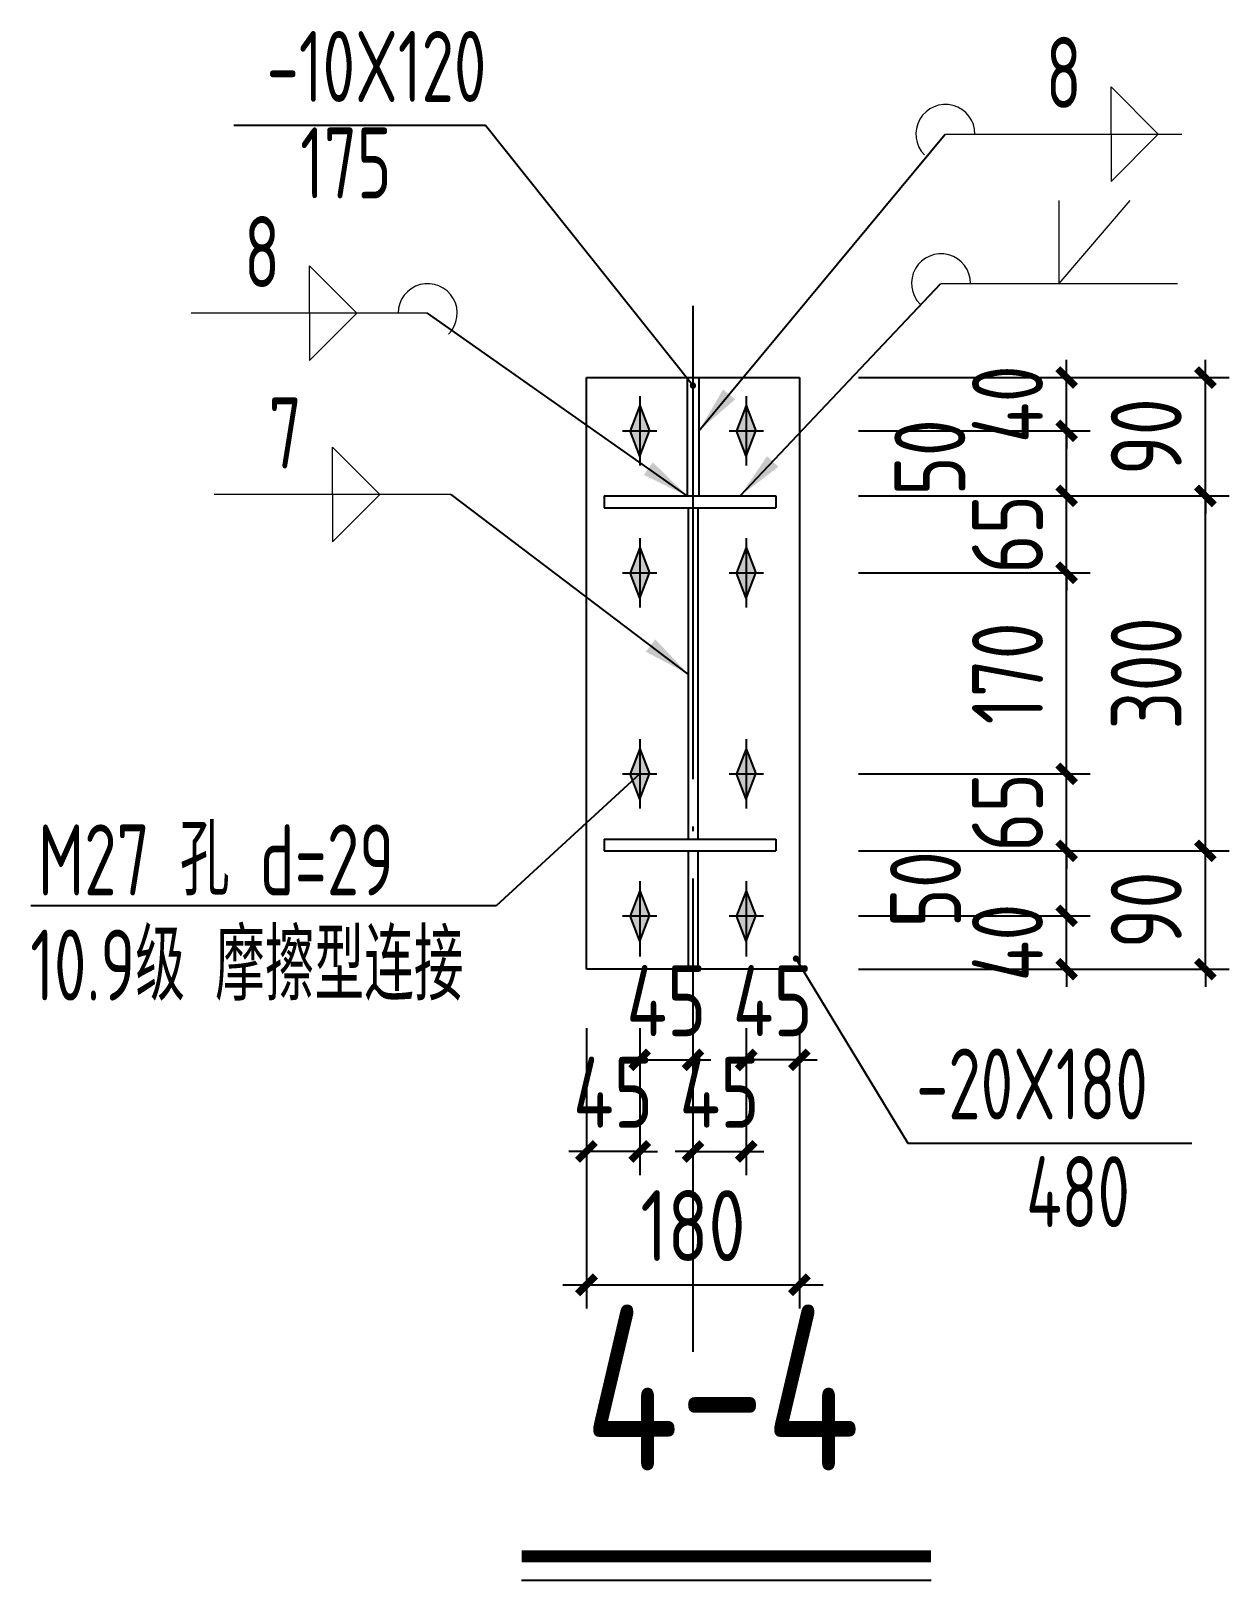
# Model space of a CAD drawing. Extents: x -89996 to 1006241, y -2176 to 440573.
# Drawn here: x 963446 to 968510, y 62252 to 68798 of the extents above; entities that cross this region are included whole.
import ezdxf
from ezdxf.enums import TextEntityAlignment as Align

# ---------------------------------------------------------------- set-up
doc = ezdxf.new("R2010")
doc.units = 0
doc.header["$LTSCALE"] = 1000
doc.header["$MEASUREMENT"] = 0
doc.linetypes.add('DOTE', pattern=[2.42, 2, -0.2, 0.02, -0.2])
for name, color, linetype in [('AXIS_DIM', 3, 'Continuous'), ('BOLT', 251, 'Continuous'), ('DOTE', 1, 'DOTE'), ('GL', 150, 'Continuous'), ('NUM', 7, 'Continuous'), ('PUB_DIM', 3, 'Continuous'), ('PZ', 202, 'Continuous'), ('TEXT', 7, 'Continuous')]:
    doc.layers.add(name, color=color, linetype=linetype)
for name, color, linetype, lineweight in [('Pkpm_焊缝标注', 9, 'Continuous', 18), ('Pkpm_钢板标注', 9, 'Continuous', 18), ('焊缝标注', 9, 'Continuous', 18)]:
    doc.layers.add(name, color=color, linetype=linetype, lineweight=lineweight)
doc.styles.get("Standard").update_dxf_attribs({"font": 'gbenor.shx', "bigfont": 'gbcbig.shx'})
doc.styles.add('TSSD_Dimension', font='Tssdeng.shx', dxfattribs={"width": 0.8, "bigfont": 'hztxt.shx'})
doc.styles.add('TSSD_Norm', font='tssdeng.shx', dxfattribs={"bigfont": 'hztxt.shx'})
doc.dimstyles.new('TSSD_20_100', dxfattribs={"dimtxt": 300, "dimasz": 75, "dimexe": 100, "dimexo": 250, "dimgap": 100, "dimtad": 1, "dimdec": 0, "dimlfac": 0.2, "dimzin": 0, "dimdsep": 46, "dimtxsty": 'TSSD_Dimension', "dimblk": 'ARCHTICK', "dimcen": 0, "dimdle": 100, "dimclrt": 7, "dimadec": 0, "dimazin": 0, "dimtfac": 1, "dimtdec": 0, "dimtix": 1, "dimtmove": 2, "dimatfit": 3, "dimfxl": 0, "dimtolj": 1, "dimtzin": 0, "dimarcsym": 0})
doc.dimstyles.new('TSSD_LEADER_STYLE_200.0', dxfattribs={"dimtxt": 0.18, "dimasz": 200, "dimexe": 0.18, "dimexo": 0.0625, "dimgap": 0.09, "dimtad": 0, "dimtih": 1, "dimtoh": 1, "dimdec": 4, "dimzin": 0, "dimdsep": 46, "dimtxsty": 'Standard', "dimcen": 0.09, "dimadec": 0, "dimazin": 0, "dimtfac": 1, "dimtdec": 4, "dimtofl": 0, "dimtmove": 0, "dimatfit": 3, "dimfxl": 0, "dimtolj": 1, "dimtzin": 0, "dimarcsym": 0})

# ---------------------------------------------------------------- blocks, each defined once
blk = doc.blocks.new('_ArchTick')
at = {"color": 0, "linetype": 'ByBlock', "const_width": 0.4}
blk.add_lwpolyline([(-0.5, -0.5), (0.5, 0.5)], dxfattribs=at)
blk = doc.blocks.new('*D899')
at = {"layer": 'AXIS_DIM', "color": 0, "lineweight": -2, "transparency": 16777216}
for p, q in [((967823.6, 64958.5), (967823.6, 65433.5)), ((966944.2, 65333.5), (967923.6, 65333.5)), ((966944.2, 65058.5), (967923.6, 65058.5))]:
    blk.add_line(p, q, dxfattribs=at)
at = {"layer": 'Defpoints', "color": 0, "transparency": 16777216}
for p in [(966694.2, 65333.5), (967823.6, 65333.5), (966694.2, 65058.5)]:
    blk.add_point(p, dxfattribs=at)
at = {"layer": 'AXIS_DIM', "color": 0, "lineweight": -2, "transparency": 16777216, "xscale": 75, "yscale": 75, "zscale": 75}
for p, rotation in [((967823.6, 65333.5), 90), ((967823.6, 65058.5), 270)]:
    blk.add_blockref('_ArchTick', p, dxfattribs=dict(at, rotation=rotation))
at = {"layer": 'AXIS_DIM', "color": 7, "transparency": 16777216, "insert": (967227.2, 65171), "char_height": 300, "attachment_point": 5, "rotation": 90, "style": 'TSSD_Dimension'}
blk.add_mtext('\\A1;50', dxfattribs=at)
blk = doc.blocks.new('*D900')
at = {"layer": 'AXIS_DIM', "color": 0, "lineweight": -2, "transparency": 16777216}
for p, q in [((967823.6, 65658.5), (967823.6, 65733.5)), ((966944.2, 65658.5), (967923.6, 65658.5)), ((967823.6, 65333.5), (967823.6, 65658.5)), ((966944.2, 65333.5), (967923.6, 65333.5)), ((967823.6, 65333.5), (967823.6, 65258.5))]:
    blk.add_line(p, q, dxfattribs=at)
at = {"layer": 'Defpoints', "color": 0, "transparency": 16777216}
for p in [(966694.2, 65658.5), (967823.6, 65658.5), (966694.2, 65333.5)]:
    blk.add_point(p, dxfattribs=at)
at = {"layer": 'AXIS_DIM', "color": 0, "lineweight": -2, "transparency": 16777216, "xscale": 75, "yscale": 75, "zscale": 75}
for p, rotation in [((967823.6, 65658.5), 270), ((967823.6, 65333.5), 90)]:
    blk.add_blockref('_ArchTick', p, dxfattribs=dict(at, rotation=rotation))
at = {"layer": 'AXIS_DIM', "color": 7, "transparency": 16777216, "insert": (967573.6, 65496), "char_height": 300, "attachment_point": 5, "rotation": 90, "style": 'TSSD_Dimension'}
blk.add_mtext('\\A1;65', dxfattribs=at)
blk = doc.blocks.new('*D901')
at = {"layer": 'AXIS_DIM', "color": 0, "lineweight": -2, "transparency": 16777216}
for p, q in [((967823.6, 66833.5), (967823.6, 66908.5)), ((966944.2, 66833.5), (967923.6, 66833.5)), ((967823.6, 66508.5), (967823.6, 66833.5)), ((966944.2, 66508.5), (967923.6, 66508.5)), ((967823.6, 66508.5), (967823.6, 66433.5))]:
    blk.add_line(p, q, dxfattribs=at)
at = {"layer": 'Defpoints', "color": 0, "transparency": 16777216}
for p in [(966694.2, 66833.5), (967823.6, 66833.5), (966694.2, 66508.5)]:
    blk.add_point(p, dxfattribs=at)
at = {"layer": 'AXIS_DIM', "color": 0, "lineweight": -2, "transparency": 16777216, "xscale": 75, "yscale": 75, "zscale": 75}
for p, rotation in [((967823.6, 66833.5), 270), ((967823.6, 66508.5), 90)]:
    blk.add_blockref('_ArchTick', p, dxfattribs=dict(at, rotation=rotation))
at = {"layer": 'AXIS_DIM', "color": 7, "transparency": 16777216, "insert": (967573.6, 66671), "char_height": 300, "attachment_point": 5, "rotation": 90, "style": 'TSSD_Dimension'}
blk.add_mtext('\\A1;65', dxfattribs=at)
blk = doc.blocks.new('*D902')
at = {"layer": 'AXIS_DIM', "color": 0, "lineweight": -2, "transparency": 16777216}
for p, q in [((967823.6, 66733.5), (967823.6, 67208.5)), ((966944.2, 67108.5), (967923.6, 67108.5)), ((966944.2, 66833.5), (967923.6, 66833.5))]:
    blk.add_line(p, q, dxfattribs=at)
at = {"layer": 'Defpoints', "color": 0, "transparency": 16777216}
for p in [(966694.2, 67108.5), (967823.6, 67108.5), (966694.2, 66833.5)]:
    blk.add_point(p, dxfattribs=at)
at = {"layer": 'AXIS_DIM', "color": 0, "lineweight": -2, "transparency": 16777216, "xscale": 75, "yscale": 75, "zscale": 75}
for p, rotation in [((967823.6, 67108.5), 90), ((967823.6, 66833.5), 270)]:
    blk.add_blockref('_ArchTick', p, dxfattribs=dict(at, rotation=rotation))
at = {"layer": 'AXIS_DIM', "color": 7, "transparency": 16777216, "insert": (967245.3, 66996), "char_height": 300, "attachment_point": 5, "rotation": 90, "style": 'TSSD_Dimension'}
blk.add_mtext('\\A1;50', dxfattribs=at)
blk = doc.blocks.new('*D903')
at = {"layer": 'AXIS_DIM', "color": 0, "lineweight": -2, "transparency": 16777216}
for p, q in [((967823.6, 67333.5), (967823.6, 67408.5)), ((966944.2, 67333.5), (967923.6, 67333.5)), ((967823.6, 67108.5), (967823.6, 67333.5)), ((966944.2, 67108.5), (967923.6, 67108.5)), ((967823.6, 67108.5), (967823.6, 67033.5))]:
    blk.add_line(p, q, dxfattribs=at)
at = {"layer": 'Defpoints', "color": 0, "transparency": 16777216}
for p in [(966694.2, 67333.5), (967823.6, 67333.5), (966694.2, 67108.5)]:
    blk.add_point(p, dxfattribs=at)
at = {"layer": 'AXIS_DIM', "color": 0, "lineweight": -2, "transparency": 16777216, "xscale": 75, "yscale": 75, "zscale": 75}
for p, rotation in [((967823.6, 67333.5), 270), ((967823.6, 67108.5), 90)]:
    blk.add_blockref('_ArchTick', p, dxfattribs=dict(at, rotation=rotation))
at = {"layer": 'AXIS_DIM', "color": 7, "transparency": 16777216, "insert": (967573.6, 67221), "char_height": 300, "attachment_point": 5, "rotation": 90, "style": 'TSSD_Dimension'}
blk.add_mtext('\\A1;40', dxfattribs=at)
blk = doc.blocks.new('*D904')
at = {"layer": 'AXIS_DIM', "color": 0, "lineweight": -2, "transparency": 16777216}
for p, q in [((968410.1, 65333.5), (968410.1, 65408.5)), ((967319.2, 65333.5), (968510.1, 65333.5)), ((968410.1, 64833.5), (968410.1, 65333.5)), ((967319.2, 64833.5), (968510.1, 64833.5)), ((968410.1, 64833.5), (968410.1, 64758.5))]:
    blk.add_line(p, q, dxfattribs=at)
at = {"layer": 'Defpoints', "color": 0, "transparency": 16777216}
for p in [(967069.2, 65333.5), (968410.1, 65333.5), (967069.2, 64833.5)]:
    blk.add_point(p, dxfattribs=at)
at = {"layer": 'AXIS_DIM', "color": 0, "lineweight": -2, "transparency": 16777216, "xscale": 75, "yscale": 75, "zscale": 75}
for p, rotation in [((968410.1, 65333.5), 270), ((968410.1, 64833.5), 90)]:
    blk.add_blockref('_ArchTick', p, dxfattribs=dict(at, rotation=rotation))
at = {"layer": 'AXIS_DIM', "color": 7, "transparency": 16777216, "insert": (968160.1, 65083.5), "char_height": 300, "attachment_point": 5, "rotation": 90, "style": 'TSSD_Dimension'}
blk.add_mtext('\\A1;90', dxfattribs=at)
blk = doc.blocks.new('*D905')
at = {"layer": 'AXIS_DIM', "color": 0, "lineweight": -2, "transparency": 16777216}
for p, q in [((968410.1, 65233.5), (968410.1, 66933.5)), ((967319.2, 66833.5), (968510.1, 66833.5)), ((967319.2, 65333.5), (968510.1, 65333.5))]:
    blk.add_line(p, q, dxfattribs=at)
at = {"layer": 'Defpoints', "color": 0, "transparency": 16777216}
for p in [(967069.2, 66833.5), (968410.1, 66833.5), (967069.2, 65333.5)]:
    blk.add_point(p, dxfattribs=at)
at = {"layer": 'AXIS_DIM', "color": 0, "lineweight": -2, "transparency": 16777216, "xscale": 75, "yscale": 75, "zscale": 75}
for p, rotation in [((968410.1, 66833.5), 90), ((968410.1, 65333.5), 270)]:
    blk.add_blockref('_ArchTick', p, dxfattribs=dict(at, rotation=rotation))
at = {"layer": 'AXIS_DIM', "color": 7, "transparency": 16777216, "insert": (968160.1, 66083.5), "char_height": 300, "attachment_point": 5, "rotation": 90, "style": 'TSSD_Dimension'}
blk.add_mtext('\\A1;300', dxfattribs=at)
blk = doc.blocks.new('*D906')
at = {"layer": 'AXIS_DIM', "color": 0, "lineweight": -2, "transparency": 16777216}
for p, q in [((968410.1, 67333.5), (968410.1, 67408.5)), ((967319.2, 67333.5), (968510.1, 67333.5)), ((968410.1, 66833.5), (968410.1, 67333.5)), ((967319.2, 66833.5), (968510.1, 66833.5)), ((968410.1, 66833.5), (968410.1, 66758.5))]:
    blk.add_line(p, q, dxfattribs=at)
at = {"layer": 'Defpoints', "color": 0, "transparency": 16777216}
for p in [(967069.2, 67333.5), (968410.1, 67333.5), (967069.2, 66833.5)]:
    blk.add_point(p, dxfattribs=at)
at = {"layer": 'AXIS_DIM', "color": 0, "lineweight": -2, "transparency": 16777216, "xscale": 75, "yscale": 75, "zscale": 75}
for p, rotation in [((968410.1, 67333.5), 270), ((968410.1, 66833.5), 90)]:
    blk.add_blockref('_ArchTick', p, dxfattribs=dict(at, rotation=rotation))
at = {"layer": 'AXIS_DIM', "color": 7, "transparency": 16777216, "insert": (968160.1, 67083.5), "char_height": 300, "attachment_point": 5, "rotation": 90, "style": 'TSSD_Dimension'}
blk.add_mtext('\\A1;90', dxfattribs=at)
blk = doc.blocks.new('*D907')
at = {"layer": 'AXIS_DIM', "color": 0, "lineweight": -2, "transparency": 16777216}
for p, q in [((966019.2, 64583.5), (966019.2, 64350.2)), ((966244.2, 64583.5), (966244.2, 64350.2)), ((966019.2, 64450.2), (965944.2, 64450.2)), ((966019.2, 64450.2), (966244.2, 64450.2)), ((966244.2, 64450.2), (966319.2, 64450.2))]:
    blk.add_line(p, q, dxfattribs=at)
at = {"layer": 'Defpoints', "color": 0, "transparency": 16777216}
for p in [(966019.2, 64833.5), (966244.2, 64833.5), (966244.2, 64450.2)]:
    blk.add_point(p, dxfattribs=at)
at = {"layer": 'AXIS_DIM', "color": 0, "lineweight": -2, "transparency": 16777216, "xscale": 75, "yscale": 75, "zscale": 75}
blk.add_blockref('_ArchTick', (966019.2, 64450.2), dxfattribs=at)
at = {"layer": 'AXIS_DIM', "color": 0, "lineweight": -2, "transparency": 16777216, "xscale": 75, "yscale": 75, "zscale": 75, "rotation": 180}
blk.add_blockref('_ArchTick', (966244.2, 64450.2), dxfattribs=at)
at = {"layer": 'AXIS_DIM', "color": 7, "transparency": 16777216, "insert": (966131.7, 64700.2), "char_height": 300, "attachment_point": 5, "style": 'TSSD_Dimension'}
blk.add_mtext('\\A1;45', dxfattribs=at)
blk = doc.blocks.new('*D908')
at = {"layer": 'AXIS_DIM', "color": 0, "lineweight": -2, "transparency": 16777216}
for p, q in [((966244.2, 64583.5), (966244.2, 63963.1)), ((966469.2, 64583.5), (966469.2, 63963.1)), ((966244.2, 64063.1), (966169.2, 64063.1)), ((966244.2, 64063.1), (966469.2, 64063.1)), ((966469.2, 64063.1), (966544.2, 64063.1))]:
    blk.add_line(p, q, dxfattribs=at)
at = {"layer": 'Defpoints', "color": 0, "transparency": 16777216}
for p in [(966244.2, 64833.5), (966469.2, 64833.5), (966469.2, 64063.1)]:
    blk.add_point(p, dxfattribs=at)
at = {"layer": 'AXIS_DIM', "color": 0, "lineweight": -2, "transparency": 16777216, "xscale": 75, "yscale": 75, "zscale": 75}
blk.add_blockref('_ArchTick', (966244.2, 64063.1), dxfattribs=at)
at = {"layer": 'AXIS_DIM', "color": 0, "lineweight": -2, "transparency": 16777216, "xscale": 75, "yscale": 75, "zscale": 75, "rotation": 180}
blk.add_blockref('_ArchTick', (966469.2, 64063.1), dxfattribs=at)
at = {"layer": 'AXIS_DIM', "color": 7, "transparency": 16777216, "insert": (966356.7, 64313.1), "char_height": 300, "attachment_point": 5, "style": 'TSSD_Dimension'}
blk.add_mtext('\\A1;45', dxfattribs=at)
blk = doc.blocks.new('*D909')
at = {"layer": 'AXIS_DIM', "color": 0, "lineweight": -2, "transparency": 16777216}
for p, q in [((967823.6, 65058.5), (967823.6, 65133.5)), ((966944.2, 65058.5), (967923.6, 65058.5)), ((967823.6, 64833.5), (967823.6, 65058.5)), ((966944.2, 64833.5), (967923.6, 64833.5)), ((967823.6, 64833.5), (967823.6, 64758.5))]:
    blk.add_line(p, q, dxfattribs=at)
at = {"layer": 'Defpoints', "color": 0, "transparency": 16777216}
for p in [(966694.2, 65058.5), (967823.6, 65058.5), (966694.2, 64833.5)]:
    blk.add_point(p, dxfattribs=at)
at = {"layer": 'AXIS_DIM', "color": 0, "lineweight": -2, "transparency": 16777216, "xscale": 75, "yscale": 75, "zscale": 75}
for p, rotation in [((967823.6, 65058.5), 270), ((967823.6, 64833.5), 90)]:
    blk.add_blockref('_ArchTick', p, dxfattribs=dict(at, rotation=rotation))
at = {"layer": 'AXIS_DIM', "color": 7, "transparency": 16777216, "insert": (967573.6, 64946), "char_height": 300, "attachment_point": 5, "rotation": 90, "style": 'TSSD_Dimension'}
blk.add_mtext('\\A1;40', dxfattribs=at)
blk = doc.blocks.new('*D910')
at = {"layer": 'AXIS_DIM', "color": 0, "lineweight": -2, "transparency": 16777216}
for p, q in [((967823.6, 65558.5), (967823.6, 66608.5)), ((966944.2, 66508.5), (967923.6, 66508.5)), ((966944.2, 65658.5), (967923.6, 65658.5))]:
    blk.add_line(p, q, dxfattribs=at)
at = {"layer": 'Defpoints', "color": 0, "transparency": 16777216}
for p in [(966694.2, 66508.5), (967823.6, 66508.5), (966694.2, 65658.5)]:
    blk.add_point(p, dxfattribs=at)
at = {"layer": 'AXIS_DIM', "color": 0, "lineweight": -2, "transparency": 16777216, "xscale": 75, "yscale": 75, "zscale": 75}
for p, rotation in [((967823.6, 66508.5), 90), ((967823.6, 65658.5), 270)]:
    blk.add_blockref('_ArchTick', p, dxfattribs=dict(at, rotation=rotation))
at = {"layer": 'AXIS_DIM', "color": 7, "transparency": 16777216, "insert": (967573.6, 66083.5), "char_height": 300, "attachment_point": 5, "rotation": 90, "style": 'TSSD_Dimension'}
blk.add_mtext('\\A1;170', dxfattribs=at)
blk = doc.blocks.new('*D911')
at = {"layer": 'AXIS_DIM', "color": 0, "lineweight": -2, "transparency": 16777216}
for p, q in [((965794.2, 64583.5), (965794.2, 63963.1)), ((966019.2, 64583.5), (966019.2, 63963.1)), ((965794.2, 64063.1), (965719.2, 64063.1)), ((966019.2, 64063.1), (965794.2, 64063.1)), ((966019.2, 64063.1), (966094.2, 64063.1))]:
    blk.add_line(p, q, dxfattribs=at)
at = {"layer": 'Defpoints', "color": 0, "transparency": 16777216}
for p in [(965794.2, 64833.5), (966019.2, 64833.5), (965794.2, 64063.1)]:
    blk.add_point(p, dxfattribs=at)
at = {"layer": 'AXIS_DIM', "color": 0, "lineweight": -2, "transparency": 16777216, "xscale": 75, "yscale": 75, "zscale": 75}
blk.add_blockref('_ArchTick', (965794.2, 64063.1), dxfattribs=at)
at = {"layer": 'AXIS_DIM', "color": 0, "lineweight": -2, "transparency": 16777216, "xscale": 75, "yscale": 75, "zscale": 75, "rotation": 180}
blk.add_blockref('_ArchTick', (966019.2, 64063.1), dxfattribs=at)
at = {"layer": 'AXIS_DIM', "color": 7, "transparency": 16777216, "insert": (965906.7, 64313.1), "char_height": 300, "attachment_point": 5, "style": 'TSSD_Dimension'}
blk.add_mtext('\\A1;45', dxfattribs=at)
blk = doc.blocks.new('*D912')
at = {"layer": 'AXIS_DIM', "color": 0, "lineweight": -2, "transparency": 16777216}
for p, q in [((966469.2, 64583.5), (966469.2, 64350.2)), ((966694.2, 64583.5), (966694.2, 64350.2)), ((966469.2, 64450.2), (966394.2, 64450.2)), ((966694.2, 64450.2), (966469.2, 64450.2)), ((966694.2, 64450.2), (966769.2, 64450.2))]:
    blk.add_line(p, q, dxfattribs=at)
at = {"layer": 'Defpoints', "color": 0, "transparency": 16777216}
for p in [(966469.2, 64833.5), (966694.2, 64833.5), (966469.2, 64450.2)]:
    blk.add_point(p, dxfattribs=at)
at = {"layer": 'AXIS_DIM', "color": 0, "lineweight": -2, "transparency": 16777216, "xscale": 75, "yscale": 75, "zscale": 75}
blk.add_blockref('_ArchTick', (966469.2, 64450.2), dxfattribs=at)
at = {"layer": 'AXIS_DIM', "color": 0, "lineweight": -2, "transparency": 16777216, "xscale": 75, "yscale": 75, "zscale": 75, "rotation": 180}
blk.add_blockref('_ArchTick', (966694.2, 64450.2), dxfattribs=at)
at = {"layer": 'AXIS_DIM', "color": 7, "transparency": 16777216, "insert": (966581.7, 64700.2), "char_height": 300, "attachment_point": 5, "style": 'TSSD_Dimension'}
blk.add_mtext('\\A1;45', dxfattribs=at)
blk = doc.blocks.new('*D913')
at = {"layer": 'AXIS_DIM', "color": 0, "lineweight": -2, "transparency": 16777216}
for p, q in [((965794.2, 64583.5), (965794.2, 63399.5)), ((966694.2, 64583.5), (966694.2, 63399.5)), ((965694.2, 63499.5), (966794.2, 63499.5))]:
    blk.add_line(p, q, dxfattribs=at)
at = {"layer": 'Defpoints', "color": 0, "transparency": 16777216}
for p in [(965794.2, 64833.5), (966694.2, 64833.5), (966694.2, 63499.5)]:
    blk.add_point(p, dxfattribs=at)
at = {"layer": 'AXIS_DIM', "color": 0, "lineweight": -2, "transparency": 16777216, "xscale": 75, "yscale": 75, "zscale": 75, "rotation": 180}
blk.add_blockref('_ArchTick', (965794.2, 63499.5), dxfattribs=at)
at = {"layer": 'AXIS_DIM', "color": 0, "lineweight": -2, "transparency": 16777216, "xscale": 75, "yscale": 75, "zscale": 75}
blk.add_blockref('_ArchTick', (966694.2, 63499.5), dxfattribs=at)
at = {"layer": 'AXIS_DIM', "color": 7, "transparency": 16777216, "insert": (966244.2, 63749.5), "char_height": 300, "attachment_point": 5, "style": 'TSSD_Dimension'}
blk.add_mtext('\\A1;180', dxfattribs=at)

msp = doc.modelspace()

# ---------------------------------------------------------------- hatches: boundary and pattern name
at = {"layer": 'BOLT'}
h = msp.add_hatch(color=256, dxfattribs=at)
h.paths.add_polyline_path([(965978.05, 67108.48), (966019.22, 67108.48), (966019.22, 67215)])
h.paths.add_polyline_path([(966019.22, 67215), (966019.22, 67108.48), (966060.39, 67108.48)])
h.paths.add_polyline_path([(966060.39, 67108.48), (966019.22, 67108.48), (966019.22, 67001.96)])
h.paths.add_polyline_path([(966019.22, 67108.48), (965978.05, 67108.48), (966019.22, 67001.96)])
h = msp.add_hatch(color=256, dxfattribs=at)
h.paths.add_polyline_path([(966428.05, 67108.48), (966469.22, 67108.48), (966469.22, 67215)])
h.paths.add_polyline_path([(966469.22, 67215), (966469.22, 67108.48), (966510.39, 67108.48)])
h.paths.add_polyline_path([(966510.39, 67108.48), (966469.22, 67108.48), (966469.22, 67001.96)])
h.paths.add_polyline_path([(966469.22, 67108.48), (966428.05, 67108.48), (966469.22, 67001.96)])
h = msp.add_hatch(color=256, dxfattribs=at)
h.paths.add_polyline_path([(965978.05, 66508.48), (966019.22, 66508.48), (966019.22, 66615)])
h.paths.add_polyline_path([(966019.22, 66615), (966019.22, 66508.48), (966060.39, 66508.48)])
h.paths.add_polyline_path([(966060.39, 66508.48), (966019.22, 66508.48), (966019.22, 66401.96)])
h.paths.add_polyline_path([(966019.22, 66508.48), (965978.05, 66508.48), (966019.22, 66401.96)])
h = msp.add_hatch(color=256, dxfattribs=at)
h.paths.add_polyline_path([(966428.05, 66508.48), (966469.22, 66508.48), (966469.22, 66615)])
h.paths.add_polyline_path([(966469.22, 66615), (966469.22, 66508.48), (966510.39, 66508.48)])
h.paths.add_polyline_path([(966510.39, 66508.48), (966469.22, 66508.48), (966469.22, 66401.96)])
h.paths.add_polyline_path([(966469.22, 66508.48), (966428.05, 66508.48), (966469.22, 66401.96)])
h = msp.add_hatch(color=256, dxfattribs=at)
h.paths.add_polyline_path([(965978.05, 65658.48), (966019.22, 65658.48), (966019.22, 65765)])
h.paths.add_polyline_path([(966019.22, 65765), (966019.22, 65658.48), (966060.39, 65658.48)])
h.paths.add_polyline_path([(966060.39, 65658.48), (966019.22, 65658.48), (966019.22, 65551.96)])
h.paths.add_polyline_path([(966019.22, 65658.48), (965978.05, 65658.48), (966019.22, 65551.96)])
h = msp.add_hatch(color=256, dxfattribs=at)
h.paths.add_polyline_path([(966428.05, 65658.48), (966469.22, 65658.48), (966469.22, 65765)])
h.paths.add_polyline_path([(966469.22, 65765), (966469.22, 65658.48), (966510.39, 65658.48)])
h.paths.add_polyline_path([(966510.39, 65658.48), (966469.22, 65658.48), (966469.22, 65551.96)])
h.paths.add_polyline_path([(966469.22, 65658.48), (966428.05, 65658.48), (966469.22, 65551.96)])
h = msp.add_hatch(color=256, dxfattribs=at)
h.paths.add_polyline_path([(965978.05, 65058.48), (966019.22, 65058.48), (966019.22, 65165)])
h.paths.add_polyline_path([(966019.22, 65165), (966019.22, 65058.48), (966060.39, 65058.48)])
h.paths.add_polyline_path([(966060.39, 65058.48), (966019.22, 65058.48), (966019.22, 64951.96)])
h.paths.add_polyline_path([(966019.22, 65058.48), (965978.05, 65058.48), (966019.22, 64951.96)])
h = msp.add_hatch(color=256, dxfattribs=at)
h.paths.add_polyline_path([(966428.05, 65058.48), (966469.22, 65058.48), (966469.22, 65165)])
h.paths.add_polyline_path([(966469.22, 65165), (966469.22, 65058.48), (966510.39, 65058.48)])
h.paths.add_polyline_path([(966510.39, 65058.48), (966469.22, 65058.48), (966469.22, 64951.96)])
h.paths.add_polyline_path([(966469.22, 65058.48), (966428.05, 65058.48), (966469.22, 64951.96)])

# ---------------------------------------------------------------- linework, layer by layer
for p, q in [((966019.22, 67254.98), (966019.22, 66961.99)), ((966469.22, 67254.98), (966469.22, 66961.99)), ((966019.22, 67215), (965978.05, 67108.48)), ((966019.22, 67215), (966060.39, 67108.48)), ((966469.22, 67215), (966428.05, 67108.48)), ((966469.22, 67215), (966510.39, 67108.48)), ((965946.56, 67108.48), (966091.88, 67108.48)), ((966019.22, 67001.96), (965978.05, 67108.48)), ((966019.22, 67001.96), (966060.39, 67108.48)), ((966396.56, 67108.48), (966541.88, 67108.48)), ((966469.22, 67001.96), (966428.05, 67108.48)), ((966469.22, 67001.96), (966510.39, 67108.48)), ((966019.22, 66654.98), (966019.22, 66361.99)), ((966469.22, 66654.98), (966469.22, 66361.99)), ((966019.22, 66615), (965978.05, 66508.48)), ((966019.22, 66615), (966060.39, 66508.48)), ((966469.22, 66615), (966428.05, 66508.48)), ((966469.22, 66615), (966510.39, 66508.48)), ((965946.56, 66508.48), (966091.88, 66508.48)), ((966019.22, 66401.96), (965978.05, 66508.48)), ((966019.22, 66401.96), (966060.39, 66508.48)), ((966396.56, 66508.48), (966541.88, 66508.48)), ((966469.22, 66401.96), (966428.05, 66508.48)), ((966469.22, 66401.96), (966510.39, 66508.48)), ((966019.22, 65804.98), (966019.22, 65511.99)), ((966469.22, 65804.98), (966469.22, 65511.99)), ((966019.22, 65765), (965978.05, 65658.48)), ((966019.22, 65765), (966060.39, 65658.48)), ((966469.22, 65765), (966428.05, 65658.48)), ((966469.22, 65765), (966510.39, 65658.48)), ((965946.56, 65658.48), (966091.88, 65658.48)), ((966019.22, 65551.96), (965978.05, 65658.48)), ((966019.22, 65551.96), (966060.39, 65658.48)), ((966396.56, 65658.48), (966541.88, 65658.48)), ((966469.22, 65551.96), (966428.05, 65658.48)), ((966469.22, 65551.96), (966510.39, 65658.48)), ((966019.22, 65204.98), (966019.22, 64886.99)), ((966469.22, 65204.98), (966469.22, 64886.99)), ((966019.22, 65165), (965978.05, 65058.48)), ((966019.22, 65165), (966060.39, 65058.48)), ((966469.22, 65165), (966428.05, 65058.48)), ((966469.22, 65165), (966510.39, 65058.48)), ((965946.56, 65058.48), (966091.88, 65058.48)), ((966019.22, 64951.96), (965978.05, 65058.48)), ((966019.22, 64951.96), (966060.39, 65058.48)), ((966396.56, 65058.48), (966541.88, 65058.48)), ((966469.22, 64951.96), (966428.05, 65058.48)), ((966469.22, 64951.96), (966510.39, 65058.48))]:
    msp.add_line(p, q, dxfattribs=at)
at = {"layer": 'DOTE'}
msp.add_line((966244.22, 67636.4), (966244.22, 63121.61), dxfattribs=at)
at = {"layer": 'GL'}
for p, q in [((965869.22, 66833.48), (966594.22, 66833.48)), ((965869.22, 66833.48), (965869.22, 66783.48)), ((965869.22, 66783.48), (966594.22, 66783.48)), ((966224.22, 66783.48), (966224.22, 65383.48)), ((966264.22, 66783.48), (966264.22, 65383.48)), ((966594.22, 66833.48), (966594.22, 66783.48)), ((965869.22, 65383.48), (965869.22, 65333.48)), ((965869.22, 65383.48), (966594.22, 65383.48)), ((965869.22, 65333.48), (966594.22, 65333.48)), ((966594.22, 65383.48), (966594.22, 65333.48))]:
    msp.add_line(p, q, dxfattribs=at)
at = {"layer": 'NUM', "const_width": 50}
msp.add_lwpolyline([(965519.9, 62351.96), (967250.59, 62351.96)], dxfattribs=at)
at = {"layer": 'NUM'}
msp.add_lwpolyline([(965519.9, 62251.96), (967250.59, 62251.96)], dxfattribs=at)
at = {"layer": 'Pkpm_焊缝标注', "linetype": 'Continuous'}
for p, q in [((968011.27, 68562.63), (968211.27, 68362.63)), ((968011.27, 68362.63), (968011.27, 68562.63)), ((967311.27, 68362.63), (968311.27, 68362.63)), ((968011.27, 68162.63), (968211.27, 68362.63)), ((968011.27, 68362.63), (968011.27, 68162.63)), ((967792.75, 67731.67), (967792.75, 68081.67)), ((967792.75, 67731.67), (968092.75, 68081.67)), ((964822.71, 67605.42), (964622.71, 67805.42)), ((964622.71, 67605.42), (964622.71, 67805.42)), ((967292.75, 67731.67), (968292.75, 67731.67)), ((965122.71, 67605.42), (964122.71, 67605.42)), ((964822.71, 67605.42), (964622.71, 67405.42)), ((964622.71, 67605.42), (964622.71, 67405.42)), ((964920.81, 66839.76), (964720.81, 67039.76)), ((964720.81, 66839.76), (964720.81, 67039.76)), ((965220.81, 66839.76), (964220.81, 66839.76)), ((964920.81, 66839.76), (964720.81, 66639.76)), ((964720.81, 66839.76), (964720.81, 66639.76))]:
    msp.add_line(p, q, dxfattribs=at)
for centre, start, end in [((967311.27, 68362.63), 0, 224.977188), ((967292.75, 67731.67), 0, 224.977188), ((965122.71, 67605.42), 314.93158, 180)]:
    msp.add_arc(centre, 125, start, end, dxfattribs=at)
at = {"layer": 'PUB_DIM'}
for p, q in [((965367.51, 68398.18), (964303.29, 68398.18)), ((966244.22, 67299.64), (965367.51, 68398.18)), ((966019.22, 65658.48), (965412.85, 65100.86)), ((965412.85, 65100.86), (963445.93, 65100.86)), ((966679.53, 64877.99), (967151.99, 64098.15)), ((967151.99, 64098.15), (968352.88, 64098.15))]:
    msp.add_line(p, q, dxfattribs=at)
at = {"layer": 'PUB_DIM', "const_width": 13.33}
for points in [[(966248.88, 67294.87, 1), (966239.56, 67304.4, 1)], [(966676.29, 64883.82, 1), (966682.77, 64872.16, 1)]]:
    msp.add_lwpolyline(points, format="xyb", close=True, dxfattribs=at)
at = {"layer": 'PZ'}
for p, q in [((965794.22, 67333.48), (966694.22, 67333.48)), ((965794.22, 64833.48), (965794.22, 67333.48)), ((966219.22, 67333.48), (966219.22, 66833.48)), ((966269.22, 67333.48), (966269.22, 66833.48)), ((966694.22, 67333.48), (966694.22, 64833.48)), ((966224.22, 65333.48), (966224.22, 64833.48)), ((966264.22, 65333.48), (966264.22, 64833.48)), ((966694.22, 64833.48), (965794.22, 64833.48))]:
    msp.add_line(p, q, dxfattribs=at)

# ---------------------------------------------------------------- texts
at = {"layer": 'NUM', "style": 'TSSD_Norm', "width": 0.8}
msp.add_text('4-4', height=700, dxfattribs=at).set_placement((965784.12, 62504.19), align=Align.BOTTOM_LEFT)
at = {"layer": 'Pkpm_钢板标注', "style": 'TSSD_Dimension', "width": 0.7}
for s, p in [('8', (967811.27, 68382.64, 5)), ('8', (964422.71, 67625.43, 5)), ('7', (964520.81, 66859.77, 5))]:
    msp.add_text(s, height=300, dxfattribs=at).set_placement(p, align=Align.BOTTOM_CENTER)
at = {"layer": 'TEXT', "style": 'TSSD_Norm', "width": 0.7}
for s, p in [('-10X120', (964441.96, 68498.18)), ('175', (964583.76, 68090.58)), ('M27 孔 d=29', (963475.45, 65145.1)), ('10.9级 摩擦型连接', (963442.86, 64700.86)), ('-20X180', (967187.16, 64198.15)), ('480', (967652.2, 63743.15))]:
    msp.add_text(s, height=300, dxfattribs=at).set_placement(p)

# ---------------------------------------------------------------- dimensions: what is measured, and where the dimension line sits
at = {"layer": 'AXIS_DIM'}
for p1, p2, distance, text, picture, middle in [((966694.22, 67108.48), (966694.22, 67333.48), -1129.36, '40', '*D903', (967573.58, 67220.98)), ((967069.22, 66833.48), (967069.22, 67333.48), -1340.87, '90', '*D906', (968160.09, 67083.48)), ((967069.22, 64833.48), (967069.22, 65333.48), -1340.87, '90', '*D904', (968160.09, 65083.48)), ((966694.22, 64833.48), (966694.22, 65058.48), -1129.36, '40', '*D909', (967573.58, 64945.98))]:
    dim = msp.add_aligned_dim(p1=p1, p2=p2, distance=distance, text=text, dimstyle='TSSD_20_100', dxfattribs=at)
    dim.commit()
    dim.dimension.update_dxf_attribs({"geometry": picture, "text_midpoint": middle})
for base, p1, p2, picture, middle in [((967823.58, 67108.48), (966694.22, 66833.48), (966694.22, 67108.48), '*D902', (967245.27, 66995.98)), ((967823.58, 65333.48), (966694.22, 65058.48), (966694.22, 65333.48), '*D899', (967227.19, 65170.98))]:
    dim = msp.add_linear_dim(base=base, p1=p1, p2=p2, angle=90, text='50', dimstyle='TSSD_20_100', dxfattribs=at)
    dim.commit()
    dim.dimension.update_dxf_attribs({"geometry": picture, "text_midpoint": middle, "dimtype": 129})
for p1, p2, distance, picture, middle in [((966694.22, 66508.48), (966694.22, 66833.48), -1129.36, '*D901', (967573.58, 66670.98)), ((967069.22, 65333.48), (967069.22, 66833.48), -1340.87, '*D905', (968160.09, 66083.48)), ((966694.22, 65658.48), (966694.22, 66508.48), -1129.36, '*D910', (967573.58, 66083.48)), ((966694.22, 65333.48), (966694.22, 65658.48), -1129.36, '*D900', (967573.58, 65495.98)), ((966019.22, 64833.48), (966244.22, 64833.48), -383.28, '*D907', (966131.72, 64700.2)), ((966694.22, 64833.48), (966469.22, 64833.48), 383.28, '*D912', (966581.72, 64700.2)), ((966019.22, 64833.48), (965794.22, 64833.48), 770.36, '*D911', (965906.72, 64313.12)), ((965794.22, 64833.48), (966694.22, 64833.48), -1333.98, '*D913', (966244.22, 63749.5)), ((966244.22, 64833.48), (966469.22, 64833.48), -770.36, '*D908', (966356.72, 64313.12))]:
    dim = msp.add_aligned_dim(p1=p1, p2=p2, distance=distance, dimstyle='TSSD_20_100', dxfattribs=at)
    dim.commit()
    dim.dimension.update_dxf_attribs({"geometry": picture, "text_midpoint": middle})

# ---------------------------------------------------------------- leaders
at = {"layer": '焊缝标注'}
for points in [[(966269.22, 67108.48), (967310.57, 68361.55)], [(966443.89, 66833.48), (967292.06, 67730.59)], [(966219.22, 66833.48), (965122.71, 67605.42)], [(966224.22, 66080.19), (965221.51, 66839.76)]]:
    msp.add_leader(points, dimstyle='TSSD_LEADER_STYLE_200.0', dxfattribs=at)

doc.saveas('drawing.dxf')
